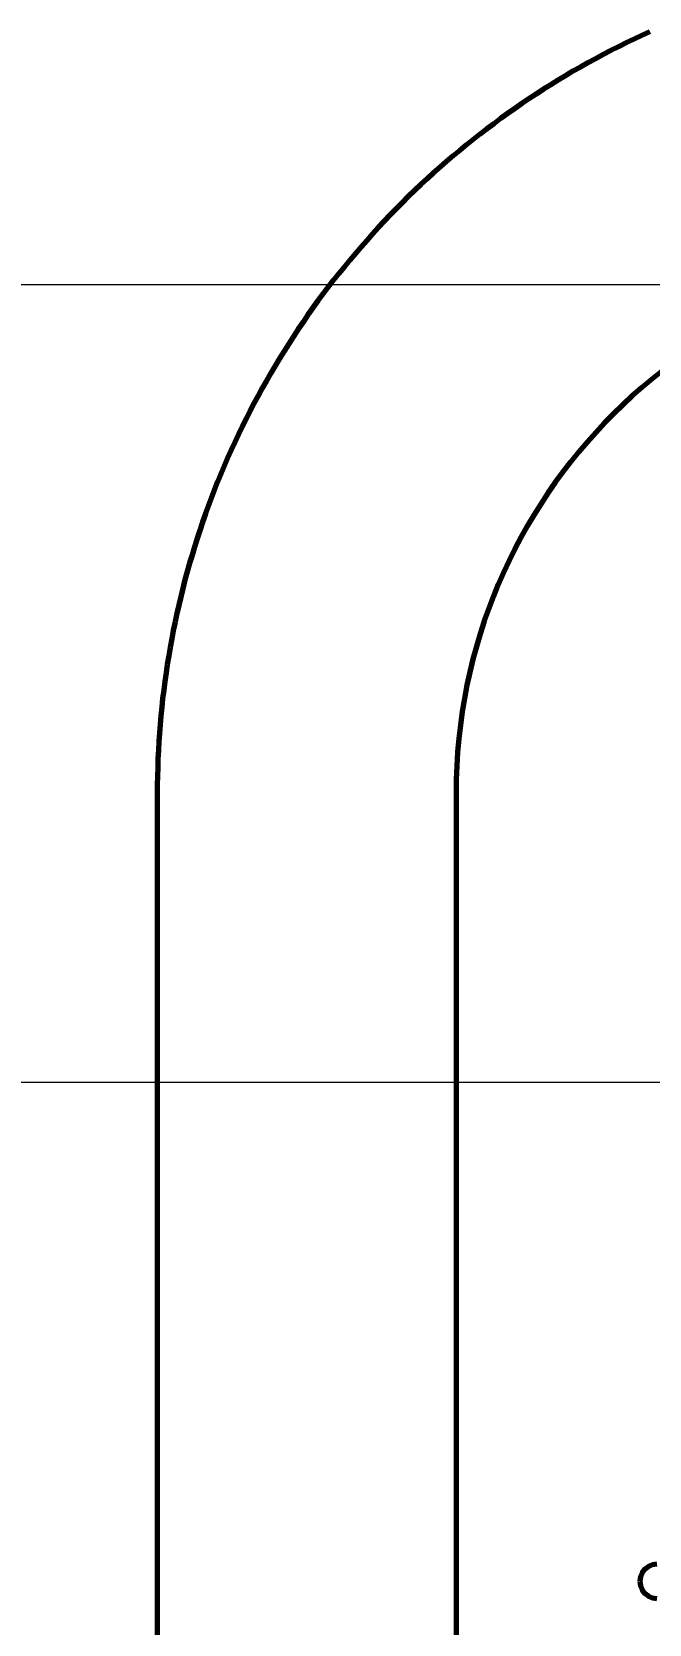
# Model space of a CAD drawing. Header units: millimetres. Extents: x 0 to 2208, y 0 to 420.
# Drawn here: x 78.81 to 86, y 217.54 to 236.1 of the extents above; entities that cross this region are included whole.
import ezdxf

# ---------------------------------------------------------------- set-up
doc = ezdxf.new("R2010")
doc.units = ezdxf.units.MM
for name, color, linetype, lineweight in [('01-VISIBLE', 7, 'CONTINUOUS', 70), ('04-COTA', 3, 'CONTINUOUS', 18), ('08-FINA', 5, 'CONTINUOUS', 18)]:
    doc.layers.add(name, color=color, linetype=linetype, lineweight=lineweight)
doc.styles.add('ISO3098', font='isocpeur.ttf')
doc.dimstyles.new('FLAMA-IRAM', dxfattribs={"dimtxt": 3.5, "dimasz": 3.5, "dimexe": 2, "dimexo": 1.5, "dimgap": 1, "dimtad": 1, "dimdec": 1, "dimtxsty": 'ISO3098', "dimblk": 'IRAM_FLECHA', "dimblk1": 'IRAM_FLECHA', "dimblk2": 'IRAM_FLECHA', "dimcen": 2.5, "dimclrd": 256, "dimclre": 256, "dimclrt": 256, "dimazin": 3, "dimtfac": 1, "dimtmove": 0, "dimatfit": 3, "dimlwd": 18, "dimlwe": 18})

# ---------------------------------------------------------------- blocks, each defined once
blk = doc.blocks.new('IRAM_FLECHA')
blk.add_solid([(0, 0), (-1, 0.125), (-1, -0.125)])

msp = doc.modelspace()

# ---------------------------------------------------------------- linework, layer by layer
at = {"layer": '01-VISIBLE'}
for p, q in [((80.273, 227.22), (80.273, 187.135)), ((83.753, 227.22), (83.753, 187.135))]:
    msp.add_line(p, q, dxfattribs=at)
for points in [[(86.009, 236.099), (85.917, 236.057), (85.826, 236.014), (85.735, 235.971), (85.645, 235.926), (85.555, 235.88), (85.466, 235.834), (85.377, 235.786), (85.289, 235.738), (85.201, 235.689), (85.114, 235.639), (85.027, 235.587), (84.941, 235.535), (84.855, 235.483), (84.77, 235.429), (84.686, 235.374), (84.602, 235.319), (84.518, 235.262), (84.436, 235.205), (84.353, 235.147), (84.272, 235.088), (84.191, 235.028), (84.11, 234.968), (84.031, 234.907), (83.951, 234.844), (83.873, 234.781), (83.795, 234.717), (83.718, 234.653), (83.642, 234.587), (83.566, 234.521), (83.491, 234.454), (83.416, 234.386), (83.343, 234.318), (83.27, 234.248), (83.197, 234.178), (83.126, 234.107), (83.055, 234.036), (82.985, 233.964), (82.916, 233.891), (82.847, 233.817), (82.779, 233.743), (82.712, 233.667), (82.646, 233.592), (82.581, 233.515), (82.516, 233.438), (82.452, 233.36), (82.389, 233.282), (82.327, 233.203), (82.265, 233.123), (82.205, 233.043), (82.145, 232.962), (82.086, 232.88), (82.028, 232.798), (81.971, 232.715), (81.914, 232.632), (81.859, 232.548), (81.804, 232.463), (81.751, 232.378), (81.698, 232.292), (81.646, 232.206), (81.595, 232.119), (81.545, 232.032), (81.495, 231.944), (81.447, 231.856), (81.399, 231.767), (81.353, 231.678), (81.307, 231.588), (81.263, 231.498), (81.219, 231.407), (81.176, 231.316), (81.134, 231.225), (81.093, 231.133), (81.053, 231.04), (81.014, 230.948), (80.976, 230.854), (80.939, 230.761), (80.903, 230.667), (80.868, 230.573), (80.834, 230.478), (80.801, 230.383), (80.769, 230.287), (80.737, 230.192), (80.707, 230.096), (80.678, 229.999), (80.65, 229.903), (80.622, 229.806), (80.596, 229.709), (80.571, 229.611), (80.547, 229.514), (80.524, 229.416), (80.501, 229.317), (80.48, 229.219), (80.46, 229.12), (80.441, 229.022), (80.423, 228.923), (80.406, 228.823), (80.39, 228.724), (80.375, 228.625), (80.361, 228.525), (80.348, 228.425), (80.336, 228.325), (80.325, 228.225), (80.315, 228.125), (80.306, 228.025), (80.298, 227.924), (80.292, 227.824), (80.286, 227.723), (80.281, 227.623), (80.278, 227.522), (80.275, 227.422), (80.274, 227.321), (80.273, 227.22)], [(86.093, 218.235), (86.041, 218.228), (85.993, 218.208), (85.952, 218.177), (85.92, 218.135), (85.9, 218.087), (85.893, 218.035)], [(85.893, 218.035), (85.9, 217.983), (85.92, 217.935), (85.952, 217.894), (85.993, 217.862), (86.041, 217.842), (86.093, 217.835)]]:
    msp.add_lwpolyline(points, dxfattribs=at)
msp.add_arc((90.013, 227.22), 6.26, 90, 180, dxfattribs=at)
at = {"layer": '08-FINA'}
msp.add_line((51.813, 223.852), (96.463, 223.852), dxfattribs=at)

# ---------------------------------------------------------------- dimensions: what is measured, and where the dimension line sits
at = {"layer": '04-COTA'}
msp.add_linear_dim(base=(67.813, 123.335), p1=(86.013, 123.335), p2=(102.013, 233.15), angle=90, dimstyle='FLAMA-IRAM', override={"dimlfac": 5}, dxfattribs=at).render()

doc.saveas('drawing.dxf')
